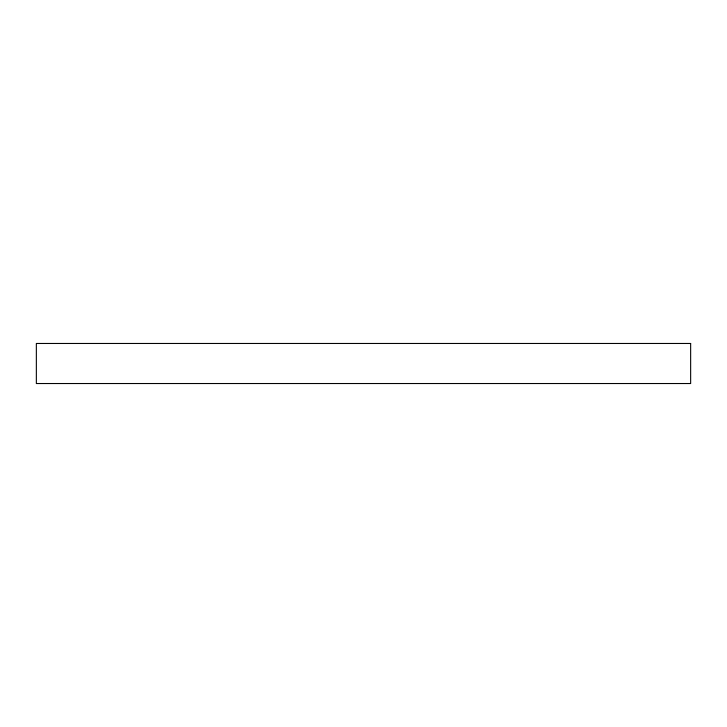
<?xml version="1.0" encoding="UTF-8"?>
<svg xmlns="http://www.w3.org/2000/svg" width="727" height="727" viewBox="0 0 727 727"><rect width="100%" height="100%" fill="white"/><g stroke="black" fill="none" stroke-linecap="round" stroke-linejoin="round"><path stroke-width="1.09" d="M690.65 343.471L36.35 343.471L36.35 383.529L690.65 383.529L690.65 343.471"/></g></svg>
